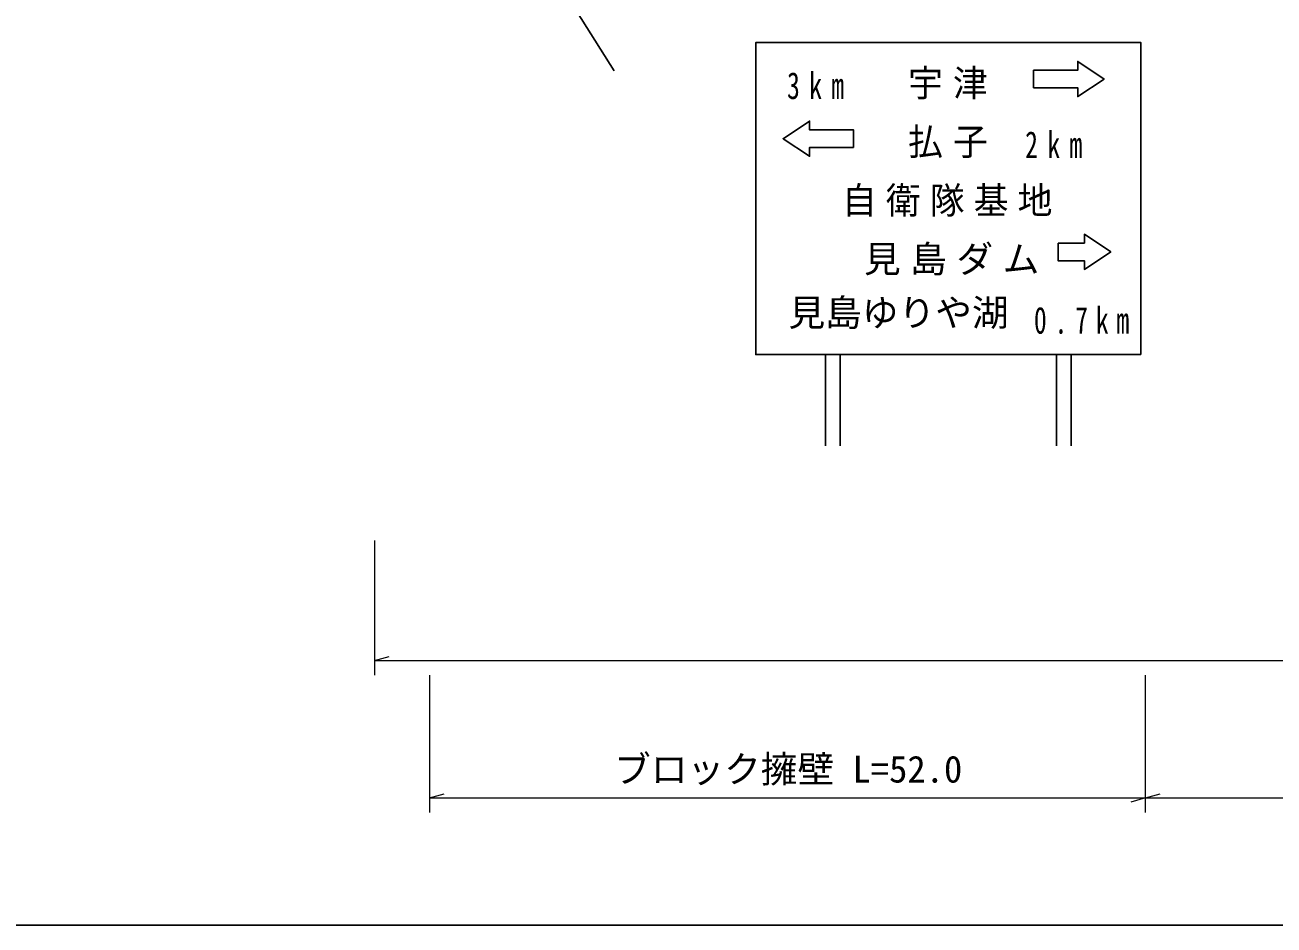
# Model space of a CAD drawing. Units: millimetres, scale not verified. Extents: x 40000 to 680000, y 20000 to 380000.
# Drawn here: x 371664 to 456792, y 205000 to 266372 of the extents above; entities that cross this region are included whole.
import ezdxf
from ezdxf.enums import TextEntityAlignment as Align

# ---------------------------------------------------------------- set-up
doc = ezdxf.new("R2010")
doc.units = ezdxf.units.MM
doc.header["$LTSCALE"] = 1000
for name, color, linetype, lineweight in [('M-BMK-SRVR', 3, 'Continuous', 25), ('M-STR-HTXT', 7, 'Continuous', 13), ('M-STR-STRC', 7, 'Continuous', 25), ('M-TTL-BAND', 7, 'Continuous', 25)]:
    doc.layers.add(name, color=color, linetype=linetype, lineweight=lineweight)
doc.styles.add('ＭＳ ゴシック', font='')
doc.styles.get('ＭＳ ゴシック').set_extended_font_data('MS Gothic')

msp = doc.modelspace()

# ---------------------------------------------------------------- linework, layer by layer
at = {"layer": 'M-BMK-SRVR'}
msp.add_line((411813, 263234), (394287, 291286), dxfattribs=at)
at = {"layer": 'M-STR-HTXT'}
for p, q in [((395482, 231218), (395482, 222037)), ((395482, 223037), (396482, 223317)), ((395482, 223037), (544688, 223036)), ((399225, 222037), (399225, 212663)), ((448032, 212663), (448032, 222037)), ((399225, 213663), (400225, 213943)), ((448032, 213663), (449032, 213943)), ((399225, 213663), (448032, 213663)), ((448032, 213663), (447032, 213383)), ((448032, 213663), (495147, 213663))]:
    msp.add_line(p, q, dxfattribs=at)
at = {"layer": 'M-STR-STRC'}
for p, q in [((426224, 243896), (426224, 237684)), ((427224, 243896), (427224, 237684)), ((441971, 243896), (441971, 237684)), ((442971, 243896), (442971, 237684))]:
    msp.add_line(p, q, dxfattribs=at)
for points in [[(447720, 243896), (421475, 243896), (421475, 265168), (447720, 265168)], [(440410, 263287), (443416, 263287), (443416, 263887), (445216, 262687), (443416, 261487), (443416, 262087), (440410, 262087)], [(428141, 258017), (425136, 258017), (425136, 257417), (423336, 258617), (425136, 259817), (425136, 259217), (428141, 259217)], [(442070, 251499), (443870, 251499), (443870, 252099), (445670, 250899), (443870, 249699), (443870, 250299), (442070, 250299)]]:
    msp.add_lwpolyline(points, close=True, dxfattribs=at)
at = {"layer": 'M-TTL-BAND'}
msp.add_line((40000, 205000), (579000, 205000), dxfattribs=at)

# ---------------------------------------------------------------- texts
at = {"layer": 'M-STR-HTXT', "style": 'ＭＳ ゴシック'}
msp.add_text('ブロック擁壁 L=52.0', height=1833, dxfattribs=at).set_placement((411816, 214163), align=Align.BOTTOM_LEFT)
at = {"layer": 'M-STR-STRC', "style": 'ＭＳ ゴシック'}
msp.add_text('見島ゆりや湖', height=1833, dxfattribs=at).set_placement((423702, 245291), align=Align.BOTTOM_LEFT)
at = {"layer": 'M-STR-STRC', "char_height": 1833, "attachment_point": 7, "style": 'ＭＳ ゴシック'}
for s, insert in [('\\T1.73;\\W0.7;3km', (423602, 261291)), ('\\T1.29;\\W0.95;宇津', (431847, 261291)), ('\\T1.29;\\W0.95;払子', (431847, 257291)), ('\\T1.73;\\W0.7;2km', (439830, 257291)), ('\\T1.26;\\W0.95;自衛隊基地', (427347, 253291)), ('\\T1.26;見島ダム', (428847, 249291)), ('\\T1.61;\\W0.7;0.7km', (440429, 245291))]:
    msp.add_mtext(s, dxfattribs=dict(at, insert=insert))

doc.saveas('drawing.dxf')
